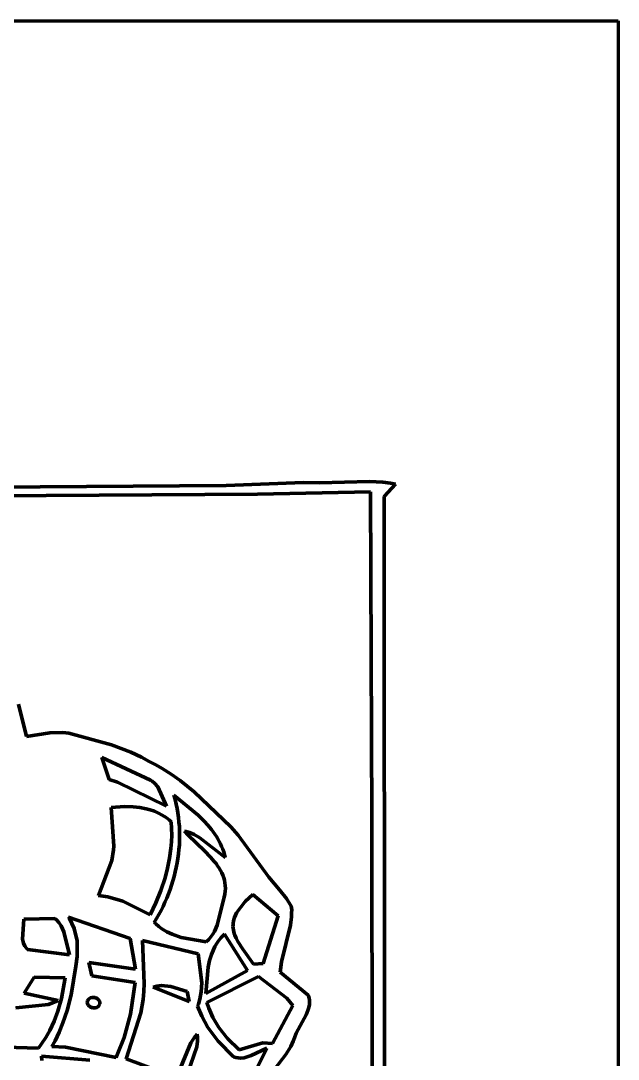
# Model space of a CAD drawing. Header units: millimetres. Extents: x 0 to 12.5, y 0 to 14.6.
# Drawn here: x 10.637 to 12.5, y 11.36 to 14.597 of the extents above; entities that cross this region are included whole.
import ezdxf

# ---------------------------------------------------------------- set-up
doc = ezdxf.new("R2010")
doc.units = ezdxf.units.MM
doc.layers.add('color#131313ff', color=7, linetype='CONTINUOUS', lineweight=100)
doc.layers.add('color#fcfcfcff', color=7, linetype='CONTINUOUS', lineweight=100)

msp = doc.modelspace()

# ---------------------------------------------------------------- linework, layer by layer
at = {"layer": 'color#131313ff'}
for p, q in [((10.3195, 13.1424), (11.2778, 13.1487)), ((11.2778, 13.1487), (11.5185, 13.1577)), ((11.5185, 13.1577), (11.5687, 13.1573)), ((11.5687, 13.1573), (11.7247, 13.1616)), ((11.7247, 13.1616), (11.7656, 13.1593)), ((11.7656, 13.1593), (11.7899, 13.1558)), ((11.806, 13.1524), (11.7698, 13.1149)), ((11.7899, 13.1558), (11.806, 13.1524)), ((11.375, 13.1215), (10.3611, 13.1148)), ((11.7279, 13.1292), (11.375, 13.1215)), ((11.7319, 12.1112), (11.7279, 13.1292)), ((11.7698, 13.1149), (11.7721, 9.5)), ((10.6304, 12.4666), (10.6556, 12.3659)), ((10.6556, 12.3659), (10.7278, 12.3776)), ((10.7278, 12.3776), (10.7687, 12.3793)), ((10.7687, 12.3793), (10.7869, 12.3765)), ((10.7869, 12.3765), (10.9203, 12.3406)), ((10.9203, 12.3406), (10.9804, 12.3179)), ((10.89, 12.301), (10.9133, 12.2325)), ((11.0419, 12.2303), (10.89, 12.301)), ((10.9804, 12.3179), (11.0137, 12.302)), ((11.0137, 12.302), (11.0379, 12.2885)), ((11.0379, 12.2885), (11.058, 12.278)), ((11.058, 12.278), (11.0777, 12.2667)), ((11.0777, 12.2667), (11.1062, 12.2485)), ((11.1062, 12.2485), (11.1338, 12.229)), ((10.9133, 12.2325), (10.9393, 12.2243)), ((10.9393, 12.2243), (11.0914, 12.1495)), ((11.0469, 12.2269), (11.0419, 12.2303)), ((11.0544, 12.2212), (11.0469, 12.2269)), ((11.0645, 12.2096), (11.0544, 12.2212)), ((11.0914, 12.1495), (11.0645, 12.2096)), ((11.1338, 12.229), (11.1779, 12.1938)), ((11.1145, 12.1836), (11.1183, 12.1698)), ((11.1899, 12.1215), (11.1145, 12.1836)), ((11.1779, 12.1938), (11.2922, 12.0843)), ((10.9603, 12.1481), (10.9191, 12.145)), ((10.9191, 12.145), (10.9272, 12.024)), ((10.9878, 12.1474), (10.9603, 12.1481)), ((11.0082, 12.1452), (10.9878, 12.1474)), ((11.0282, 12.1413), (11.0082, 12.1452)), ((11.0412, 12.1377), (11.0282, 12.1413)), ((11.1183, 12.1698), (11.1217, 12.1559)), ((11.1217, 12.1559), (11.1247, 12.1419)), ((11.1247, 12.1419), (11.1271, 12.1279)), ((11.054, 12.1332), (11.0412, 12.1377)), ((11.0664, 12.1278), (11.054, 12.1332)), ((11.0784, 12.1214), (11.0664, 12.1278)), ((11.0901, 12.114), (11.0784, 12.1214)), ((11.1012, 12.1055), (11.0901, 12.114)), ((11.1271, 12.1279), (11.1291, 12.1138)), ((11.1291, 12.1138), (11.1306, 12.0996)), ((11.209, 12.1028), (11.1899, 12.1215)), ((11.7331, 10.9305), (11.7319, 12.1112)), ((11.1066, 12.1008), (11.1012, 12.1055)), ((11.1077, 12.0799), (11.1066, 12.1008)), ((11.1079, 12.059), (11.1077, 12.0799)), ((11.1306, 12.0996), (11.1317, 12.0855)), ((11.1317, 12.0855), (11.1324, 12.0713)), ((11.2209, 12.0898), (11.209, 12.1028)), ((11.2321, 12.0762), (11.2209, 12.0898)), ((11.2424, 12.062), (11.2321, 12.0762)), ((11.2922, 12.0843), (11.3152, 12.059)), ((11.107, 12.0382), (11.1079, 12.059)), ((11.1323, 12.0428), (11.1317, 12.0286)), ((11.1326, 12.057), (11.1323, 12.0428)), ((11.1324, 12.0713), (11.1326, 12.057)), ((11.1592, 12.0593), (11.1481, 12.0717)), ((11.1481, 12.0717), (11.1533, 12.0704)), ((11.1533, 12.0704), (11.1634, 12.0671)), ((11.2102, 12.0098), (11.1592, 12.0593)), ((11.1634, 12.0671), (11.1777, 12.0608)), ((11.1777, 12.0608), (11.1956, 12.0502)), ((11.1956, 12.0502), (11.2748, 11.9892)), ((11.2472, 12.0546), (11.2424, 12.062)), ((11.2517, 12.0471), (11.2472, 12.0546)), ((11.256, 12.0394), (11.2517, 12.0471)), ((11.3152, 12.059), (11.4108, 11.9277)), ((10.9267, 12.0128), (10.9216, 11.9798)), ((10.9272, 12.024), (10.9267, 12.0128)), ((11.101, 11.9867), (11.1053, 12.0175)), ((11.1053, 12.0175), (11.107, 12.0382)), ((11.1306, 12.0145), (11.1291, 12.0003)), ((11.1317, 12.0286), (11.1306, 12.0145)), ((11.229, 11.9906), (11.2102, 12.0098)), ((11.2599, 12.0316), (11.256, 12.0394)), ((11.2636, 12.0235), (11.2599, 12.0316)), ((11.2669, 12.0152), (11.2636, 12.0235)), ((11.2699, 12.0068), (11.2669, 12.0152)), ((10.9216, 11.9798), (10.8792, 11.8707)), ((11.0949, 11.9562), (11.101, 11.9867)), ((11.1272, 11.9862), (11.1249, 11.9721)), ((11.1291, 12.0003), (11.1272, 11.9862)), ((11.2406, 11.9772), (11.229, 11.9906)), ((11.246, 11.9704), (11.2406, 11.9772)), ((11.2726, 11.9981), (11.2699, 12.0068)), ((11.2748, 11.9892), (11.2726, 11.9981)), ((11.0871, 11.9261), (11.0949, 11.9562)), ((11.119, 11.9442), (11.1156, 11.9304)), ((11.1221, 11.9582), (11.119, 11.9442)), ((11.1249, 11.9721), (11.1221, 11.9582)), ((11.251, 11.9634), (11.246, 11.9704)), ((11.2557, 11.9563), (11.251, 11.9634)), ((11.26, 11.949), (11.2557, 11.9563)), ((11.2638, 11.9416), (11.26, 11.949)), ((11.0742, 11.8865), (11.0871, 11.9261)), ((11.1117, 11.9167), (11.1075, 11.903)), ((11.1156, 11.9304), (11.1117, 11.9167)), ((11.2671, 11.9339), (11.2638, 11.9416)), ((11.27, 11.9261), (11.2671, 11.9339)), ((11.2722, 11.9181), (11.27, 11.9261)), ((11.2738, 11.9099), (11.2722, 11.9181)), ((11.4108, 11.9277), (11.4435, 11.8881)), ((11.0587, 11.8478), (11.0742, 11.8865)), ((11.1028, 11.8895), (11.0979, 11.8761)), ((11.1075, 11.903), (11.1028, 11.8895)), ((11.2735, 11.8746), (11.2747, 11.8838)), ((11.2748, 11.9014), (11.2738, 11.9099)), ((11.2747, 11.8838), (11.2751, 11.8927)), ((11.2751, 11.8927), (11.2748, 11.9014)), ((11.4435, 11.8881), (11.4659, 11.8618)), ((10.8792, 11.8707), (10.9091, 11.8665)), ((10.9091, 11.8665), (10.9552, 11.8534)), ((10.9552, 11.8534), (11.041, 11.8101)), ((11.041, 11.8101), (11.0587, 11.8478)), ((11.0869, 11.8498), (11.0809, 11.8368)), ((11.0926, 11.8629), (11.0869, 11.8498)), ((11.0979, 11.8761), (11.0926, 11.8629)), ((11.2497, 11.7779), (11.2715, 11.8651)), ((11.2715, 11.8651), (11.2735, 11.8746)), ((11.3368, 11.8518), (11.3094, 11.8172)), ((11.3603, 11.8734), (11.3368, 11.8518)), ((11.4393, 11.8078), (11.3603, 11.8734)), ((11.4659, 11.8618), (11.4798, 11.8372)), ((11.0745, 11.8241), (11.0679, 11.8115)), ((11.0809, 11.8368), (11.0745, 11.8241)), ((11.3094, 11.8172), (11.304, 11.802)), ((11.4798, 11.8372), (11.482, 11.8261)), ((11.4818, 11.8172), (11.4813, 11.8041)), ((11.482, 11.8261), (11.4818, 11.8172)), ((10.6467, 11.7966), (10.6431, 11.735)), ((10.7435, 11.7994), (10.6467, 11.7966)), ((10.75, 11.7934), (10.7435, 11.7994)), ((10.7557, 11.787), (10.75, 11.7934)), ((10.7629, 11.7765), (10.7557, 11.787)), ((10.7866, 11.8031), (10.7889, 11.7994)), ((10.9787, 11.7364), (10.7866, 11.8031)), ((10.7889, 11.7994), (10.804, 11.7676)), ((11.0609, 11.7991), (11.0535, 11.7869)), ((11.0535, 11.7869), (11.058, 11.7825)), ((11.058, 11.7825), (11.0673, 11.7744)), ((11.0679, 11.8115), (11.0609, 11.7991)), ((11.2995, 11.7848), (11.299, 11.7793)), ((11.3005, 11.7904), (11.2995, 11.7848)), ((11.302, 11.7962), (11.3005, 11.7904)), ((11.304, 11.802), (11.302, 11.7962)), ((11.3935, 11.6585), (11.4393, 11.8078)), ((11.4813, 11.8041), (11.4782, 11.7783)), ((10.7718, 11.7572), (10.7629, 11.7765)), ((10.7894, 11.686), (10.7718, 11.7572)), ((10.804, 11.7676), (10.8128, 11.7295)), ((11.0673, 11.7744), (11.0771, 11.7672)), ((11.0771, 11.7672), (11.0925, 11.7578)), ((11.0925, 11.7578), (11.1088, 11.7501)), ((11.1088, 11.7501), (11.1374, 11.7402)), ((11.23, 11.7416), (11.2359, 11.75)), ((11.2359, 11.75), (11.2412, 11.7589)), ((11.2412, 11.7589), (11.2497, 11.7779)), ((11.2721, 11.7504), (11.2669, 11.7453)), ((11.3441, 11.6372), (11.2721, 11.7504)), ((11.299, 11.7793), (11.2989, 11.7738)), ((11.2989, 11.7738), (11.2993, 11.7684)), ((11.2993, 11.7684), (11.3, 11.763)), ((11.3, 11.763), (11.3011, 11.7578)), ((11.3011, 11.7578), (11.3026, 11.7526)), ((11.3026, 11.7526), (11.3043, 11.7474)), ((11.4782, 11.7783), (11.4502, 11.6643)), ((10.6431, 11.735), (10.6459, 11.722)), ((10.6459, 11.722), (10.6499, 11.7129)), ((10.8128, 11.7295), (10.8128, 11.6811)), ((10.9955, 11.6407), (10.9787, 11.7364)), ((11.1902, 11.6885), (11.0173, 11.7307)), ((11.0173, 11.7307), (11.0218, 11.5968)), ((11.1374, 11.7402), (11.2154, 11.7268)), ((11.2154, 11.7268), (11.2231, 11.7339)), ((11.2231, 11.7339), (11.23, 11.7416)), ((11.2495, 11.7235), (11.2426, 11.7118)), ((11.2534, 11.7292), (11.2495, 11.7235)), ((11.2576, 11.7347), (11.2534, 11.7292)), ((11.2621, 11.7401), (11.2576, 11.7347)), ((11.2669, 11.7453), (11.2621, 11.7401)), ((11.3043, 11.7474), (11.3087, 11.7373)), ((11.3087, 11.7373), (11.314, 11.7274)), ((11.314, 11.7274), (11.3299, 11.7033)), ((10.6499, 11.7129), (10.6536, 11.7073)), ((10.6536, 11.7073), (10.6582, 11.702)), ((10.6582, 11.702), (10.7894, 11.686)), ((11.2019, 11.5983), (11.1902, 11.6885)), ((11.2317, 11.6871), (11.2258, 11.6677)), ((11.2367, 11.6997), (11.2317, 11.6871)), ((11.2426, 11.7118), (11.2367, 11.6997)), ((11.3299, 11.7033), (11.3627, 11.6569)), ((10.8128, 11.6811), (10.8094, 11.6509)), ((10.8588, 11.62), (10.8498, 11.6622)), ((10.8498, 11.6622), (10.9955, 11.6407)), ((11.2258, 11.6677), (11.2215, 11.6477)), ((11.3627, 11.6569), (11.3935, 11.6585)), ((11.4502, 11.6643), (11.4457, 11.632)), ((10.8094, 11.6509), (10.7943, 11.5609)), ((11.2215, 11.6477), (11.2147, 11.5651)), ((11.2147, 11.5651), (11.3441, 11.6372)), ((11.4457, 11.632), (11.5333, 11.5602)), ((10.6786, 11.6166), (10.6474, 11.5664)), ((10.7754, 11.614), (10.6786, 11.6166)), ((10.764, 11.5493), (10.7754, 11.614)), ((10.994, 11.5995), (10.8588, 11.62)), ((10.9794, 11.5004), (10.994, 11.5995)), ((11.0218, 11.5968), (11.0212, 11.5716)), ((11.0502, 11.5851), (11.0614, 11.5883)), ((11.0614, 11.5883), (11.0762, 11.59)), ((11.0762, 11.59), (11.1054, 11.587)), ((11.2002, 11.5701), (11.2019, 11.5983)), ((11.3784, 11.6186), (11.2173, 11.5375)), ((11.4673, 11.551), (11.3784, 11.6186)), ((10.6474, 11.5664), (10.754, 11.5434)), ((10.7943, 11.5609), (10.7816, 11.5118)), ((11.0212, 11.5716), (11.0188, 11.5466)), ((11.1621, 11.5406), (11.0502, 11.5851)), ((11.1054, 11.587), (11.1556, 11.5714)), ((11.1556, 11.5714), (11.1621, 11.5406)), ((11.196, 11.5479), (11.2002, 11.5701)), ((11.5333, 11.5602), (11.535, 11.5551)), ((10.7234, 11.5315), (10.622, 11.5203)), ((10.754, 11.5434), (10.7234, 11.5315)), ((10.7529, 11.51), (10.764, 11.5493)), ((10.8445, 11.5374), (10.845, 11.5411)), ((10.8451, 11.5339), (10.8445, 11.5374)), ((10.845, 11.5411), (10.8457, 11.543)), ((10.8476, 11.5292), (10.8451, 11.5339)), ((10.8457, 11.543), (10.8467, 11.5449)), ((10.8467, 11.5449), (10.8481, 11.5469)), ((10.8533, 11.5242), (10.8476, 11.5292)), ((10.8481, 11.5469), (10.851, 11.5497)), ((10.851, 11.5497), (10.8544, 11.5517)), ((10.8608, 11.5211), (10.8533, 11.5242)), ((10.8544, 11.5517), (10.86, 11.5531)), ((10.86, 11.5531), (10.868, 11.5526)), ((10.868, 11.5526), (10.8754, 11.5497)), ((10.8779, 11.5239), (10.8745, 11.5219)), ((10.8754, 11.5497), (10.8811, 11.5448)), ((10.8807, 11.5268), (10.8779, 11.5239)), ((10.8821, 11.5288), (10.8807, 11.5268)), ((10.8811, 11.5448), (10.8836, 11.5401)), ((10.883, 11.5308), (10.8821, 11.5288)), ((10.8837, 11.5328), (10.883, 11.5308)), ((10.8836, 11.5401), (10.8842, 11.5366)), ((10.8842, 11.5366), (10.8837, 11.5328)), ((11.0188, 11.5466), (11.0115, 11.5054)), ((11.1888, 11.5262), (11.1909, 11.5316)), ((11.2015, 11.4951), (11.1888, 11.5262)), ((11.1909, 11.5316), (11.196, 11.5479)), ((11.2173, 11.5375), (11.2233, 11.5195)), ((11.422, 11.4095), (11.4853, 11.5281)), ((11.4853, 11.5281), (11.4673, 11.551)), ((11.535, 11.5551), (11.5362, 11.55)), ((11.537, 11.5306), (11.5354, 11.5212)), ((11.5362, 11.55), (11.537, 11.5451)), ((11.537, 11.5451), (11.5373, 11.5402)), ((11.5373, 11.5353), (11.537, 11.5306)), ((11.5373, 11.5402), (11.5373, 11.5353)), ((10.7415, 11.4794), (10.7529, 11.51)), ((10.7816, 11.5118), (10.7688, 11.4734)), ((10.8688, 11.5205), (10.8608, 11.5211)), ((10.8745, 11.5219), (10.8688, 11.5205)), ((10.9593, 11.4282), (10.9794, 11.5004)), ((11.0115, 11.5054), (10.9657, 11.3614)), ((11.221, 11.4597), (11.2015, 11.4951)), ((11.2233, 11.5195), (11.2358, 11.4909)), ((11.2358, 11.4909), (11.2547, 11.4589)), ((11.5271, 11.4985), (11.4956, 11.4413)), ((11.5327, 11.512), (11.5271, 11.4985)), ((11.5354, 11.5212), (11.5327, 11.512)), ((10.7278, 11.4499), (10.7415, 11.4794)), ((10.7688, 11.4734), (10.7574, 11.4452)), ((11.253, 11.4162), (11.221, 11.4597)), ((11.2547, 11.4589), (11.2815, 11.4248)), ((10.7024, 11.4079), (10.7159, 11.4285)), ((10.7159, 11.4285), (10.7278, 11.4499)), ((10.7574, 11.4452), (10.7443, 11.4178)), ((10.9377, 11.3739), (10.9593, 11.4282)), ((11.1672, 11.4113), (11.1779, 11.4273)), ((11.1779, 11.4273), (11.1876, 11.4383)), ((11.1876, 11.4383), (11.1886, 11.4294)), ((11.1886, 11.4294), (11.1886, 11.4163)), ((11.4905, 11.4276), (11.4865, 11.4163)), ((11.4956, 11.4413), (11.4905, 11.4276)), ((10.5444, 11.3995), (10.6925, 11.3946)), ((10.6925, 11.3946), (10.7024, 11.4079)), ((10.7443, 11.4178), (10.7346, 11.3999)), ((10.7346, 11.3999), (10.7766, 11.3977)), ((10.7766, 11.3977), (10.9342, 11.3663)), ((11.1304, 11.3216), (11.1672, 11.4113)), ((11.1862, 11.3994), (11.1579, 11.3179)), ((11.1886, 11.4163), (11.1862, 11.3994)), ((11.3002, 11.3681), (11.253, 11.4162)), ((11.2815, 11.4248), (11.3177, 11.3901)), ((11.3177, 11.3901), (11.3921, 11.411)), ((11.3413, 11.268), (11.4048, 11.3945)), ((11.4048, 11.3945), (11.3557, 11.3718)), ((11.3921, 11.411), (11.422, 11.4095)), ((11.4791, 11.4001), (11.4639, 11.3749)), ((11.4865, 11.4163), (11.4791, 11.4001)), ((10.7015, 11.3697), (10.7029, 11.3562)), ((10.8525, 11.3572), (10.7015, 11.3697)), ((10.9342, 11.3663), (10.9377, 11.3739)), ((10.9657, 11.3614), (11.08, 11.3192)), ((11.3078, 11.3657), (11.3002, 11.3681)), ((11.3153, 11.3644), (11.3078, 11.3657)), ((11.3228, 11.364), (11.3153, 11.3644)), ((11.3339, 11.3652), (11.3228, 11.364)), ((11.3557, 11.3718), (11.3339, 11.3652)), ((11.4639, 11.3749), (11.3951, 11.2859))]:
    msp.add_line(p, q, dxfattribs=at)
at = {"layer": 'color#fcfcfcff'}
for p, q in [((0, 14.5972), (12.5, 14.5972)), ((12.5, 14.5972), (12.5, 0)), ((11.2778, 13.1487), (10.3195, 13.1424)), ((11.5185, 13.1577), (11.2778, 13.1487)), ((11.5687, 13.1573), (11.5185, 13.1577)), ((11.7247, 13.1616), (11.5687, 13.1573)), ((11.7656, 13.1593), (11.7247, 13.1616)), ((11.7899, 13.1558), (11.7656, 13.1593)), ((11.7698, 13.1149), (11.806, 13.1524)), ((11.806, 13.1524), (11.7899, 13.1558)), ((10.3611, 13.1148), (11.375, 13.1215)), ((11.375, 13.1215), (11.7279, 13.1292)), ((11.7279, 13.1292), (11.7319, 12.1112)), ((11.7721, 9.5), (11.7698, 13.1149)), ((10.6556, 12.3659), (10.6304, 12.4666)), ((10.7278, 12.3776), (10.6556, 12.3659)), ((10.7687, 12.3793), (10.7278, 12.3776)), ((10.7869, 12.3765), (10.7687, 12.3793)), ((10.9203, 12.3406), (10.7869, 12.3765)), ((10.9804, 12.3179), (10.9203, 12.3406)), ((10.89, 12.301), (11.0419, 12.2303)), ((10.9133, 12.2325), (10.89, 12.301)), ((11.0137, 12.302), (10.9804, 12.3179)), ((11.0379, 12.2885), (11.0137, 12.302)), ((11.058, 12.278), (11.0379, 12.2885)), ((11.0777, 12.2667), (11.058, 12.278)), ((11.1062, 12.2485), (11.0777, 12.2667)), ((11.1338, 12.229), (11.1062, 12.2485)), ((10.9393, 12.2243), (10.9133, 12.2325)), ((11.0914, 12.1495), (10.9393, 12.2243)), ((11.0419, 12.2303), (11.0469, 12.2269)), ((11.0469, 12.2269), (11.0544, 12.2212)), ((11.0544, 12.2212), (11.0645, 12.2096)), ((11.0645, 12.2096), (11.0914, 12.1495)), ((11.1779, 12.1938), (11.1338, 12.229)), ((11.1145, 12.1836), (11.1899, 12.1215)), ((11.1183, 12.1698), (11.1145, 12.1836)), ((11.2922, 12.0843), (11.1779, 12.1938)), ((10.9191, 12.145), (10.9603, 12.1481)), ((10.9272, 12.024), (10.9191, 12.145)), ((10.9603, 12.1481), (10.9878, 12.1474)), ((10.9878, 12.1474), (11.0082, 12.1452)), ((11.0082, 12.1452), (11.0282, 12.1413)), ((11.0282, 12.1413), (11.0412, 12.1377)), ((11.1217, 12.1559), (11.1183, 12.1698)), ((11.1247, 12.1419), (11.1217, 12.1559)), ((11.1271, 12.1279), (11.1247, 12.1419)), ((11.0412, 12.1377), (11.054, 12.1332)), ((11.054, 12.1332), (11.0664, 12.1278)), ((11.0664, 12.1278), (11.0784, 12.1214)), ((11.0784, 12.1214), (11.0901, 12.114)), ((11.0901, 12.114), (11.1012, 12.1055)), ((11.1291, 12.1138), (11.1271, 12.1279)), ((11.1306, 12.0996), (11.1291, 12.1138)), ((11.1899, 12.1215), (11.209, 12.1028)), ((11.7319, 12.1112), (11.7331, 10.9305)), ((11.1012, 12.1055), (11.1066, 12.1008)), ((11.1066, 12.1008), (11.1077, 12.0799)), ((11.1077, 12.0799), (11.1079, 12.059)), ((11.1317, 12.0855), (11.1306, 12.0996)), ((11.1324, 12.0713), (11.1317, 12.0855)), ((11.209, 12.1028), (11.2209, 12.0898)), ((11.2209, 12.0898), (11.2321, 12.0762)), ((11.2321, 12.0762), (11.2424, 12.062)), ((11.3152, 12.059), (11.2922, 12.0843)), ((11.1079, 12.059), (11.107, 12.0382)), ((11.1317, 12.0286), (11.1323, 12.0428)), ((11.1323, 12.0428), (11.1326, 12.057)), ((11.1326, 12.057), (11.1324, 12.0713)), ((11.1533, 12.0704), (11.1481, 12.0717)), ((11.1481, 12.0717), (11.1592, 12.0593)), ((11.1634, 12.0671), (11.1533, 12.0704)), ((11.1592, 12.0593), (11.2102, 12.0098)), ((11.1777, 12.0608), (11.1634, 12.0671)), ((11.1956, 12.0502), (11.1777, 12.0608)), ((11.2748, 11.9892), (11.1956, 12.0502)), ((11.2424, 12.062), (11.2472, 12.0546)), ((11.2472, 12.0546), (11.2517, 12.0471)), ((11.2517, 12.0471), (11.256, 12.0394)), ((11.4108, 11.9277), (11.3152, 12.059)), ((10.9216, 11.9798), (10.9267, 12.0128)), ((10.9267, 12.0128), (10.9272, 12.024)), ((11.1053, 12.0175), (11.101, 11.9867)), ((11.107, 12.0382), (11.1053, 12.0175)), ((11.1291, 12.0003), (11.1306, 12.0145)), ((11.1306, 12.0145), (11.1317, 12.0286)), ((11.2102, 12.0098), (11.229, 11.9906)), ((11.256, 12.0394), (11.2599, 12.0316)), ((11.2599, 12.0316), (11.2636, 12.0235)), ((11.2636, 12.0235), (11.2669, 12.0152)), ((11.2669, 12.0152), (11.2699, 12.0068)), ((10.8792, 11.8707), (10.9216, 11.9798)), ((11.101, 11.9867), (11.0949, 11.9562)), ((11.1249, 11.9721), (11.1272, 11.9862)), ((11.1272, 11.9862), (11.1291, 12.0003)), ((11.229, 11.9906), (11.2406, 11.9772)), ((11.2406, 11.9772), (11.246, 11.9704)), ((11.2699, 12.0068), (11.2726, 11.9981)), ((11.2726, 11.9981), (11.2748, 11.9892)), ((11.0949, 11.9562), (11.0871, 11.9261)), ((11.1156, 11.9304), (11.119, 11.9442)), ((11.119, 11.9442), (11.1221, 11.9582)), ((11.1221, 11.9582), (11.1249, 11.9721)), ((11.246, 11.9704), (11.251, 11.9634)), ((11.251, 11.9634), (11.2557, 11.9563)), ((11.2557, 11.9563), (11.26, 11.949)), ((11.26, 11.949), (11.2638, 11.9416)), ((11.0871, 11.9261), (11.0742, 11.8865)), ((11.1075, 11.903), (11.1117, 11.9167)), ((11.1117, 11.9167), (11.1156, 11.9304)), ((11.2638, 11.9416), (11.2671, 11.9339)), ((11.2671, 11.9339), (11.27, 11.9261)), ((11.27, 11.9261), (11.2722, 11.9181)), ((11.2722, 11.9181), (11.2738, 11.9099)), ((11.4435, 11.8881), (11.4108, 11.9277)), ((11.0742, 11.8865), (11.0587, 11.8478)), ((11.0979, 11.8761), (11.1028, 11.8895)), ((11.1028, 11.8895), (11.1075, 11.903)), ((11.2747, 11.8838), (11.2735, 11.8746)), ((11.2738, 11.9099), (11.2748, 11.9014)), ((11.2751, 11.8927), (11.2747, 11.8838)), ((11.2748, 11.9014), (11.2751, 11.8927)), ((11.4659, 11.8618), (11.4435, 11.8881)), ((10.9091, 11.8665), (10.8792, 11.8707)), ((10.9552, 11.8534), (10.9091, 11.8665)), ((11.041, 11.8101), (10.9552, 11.8534)), ((11.0587, 11.8478), (11.041, 11.8101)), ((11.0809, 11.8368), (11.0869, 11.8498)), ((11.0869, 11.8498), (11.0926, 11.8629)), ((11.0926, 11.8629), (11.0979, 11.8761)), ((11.2715, 11.8651), (11.2497, 11.7779)), ((11.2735, 11.8746), (11.2715, 11.8651)), ((11.3094, 11.8172), (11.3368, 11.8518)), ((11.3368, 11.8518), (11.3603, 11.8734)), ((11.3603, 11.8734), (11.4393, 11.8078)), ((11.4798, 11.8372), (11.4659, 11.8618)), ((11.0679, 11.8115), (11.0745, 11.8241)), ((11.0745, 11.8241), (11.0809, 11.8368)), ((11.304, 11.802), (11.3094, 11.8172)), ((11.482, 11.8261), (11.4798, 11.8372)), ((11.4813, 11.8041), (11.4818, 11.8172)), ((11.4818, 11.8172), (11.482, 11.8261)), ((10.6431, 11.735), (10.6467, 11.7966)), ((10.6467, 11.7966), (10.7435, 11.7994)), ((10.7435, 11.7994), (10.75, 11.7934)), ((10.75, 11.7934), (10.7557, 11.787)), ((10.7557, 11.787), (10.7629, 11.7765)), ((10.7866, 11.8031), (10.9787, 11.7364)), ((10.7889, 11.7994), (10.7866, 11.8031)), ((10.804, 11.7676), (10.7889, 11.7994)), ((11.0535, 11.7869), (11.0609, 11.7991)), ((11.058, 11.7825), (11.0535, 11.7869)), ((11.0673, 11.7744), (11.058, 11.7825)), ((11.0609, 11.7991), (11.0679, 11.8115)), ((11.299, 11.7793), (11.2995, 11.7848)), ((11.2995, 11.7848), (11.3005, 11.7904)), ((11.3005, 11.7904), (11.302, 11.7962)), ((11.302, 11.7962), (11.304, 11.802)), ((11.4393, 11.8078), (11.3935, 11.6585)), ((11.4782, 11.7783), (11.4813, 11.8041)), ((10.7629, 11.7765), (10.7718, 11.7572)), ((10.7718, 11.7572), (10.7894, 11.686)), ((10.8128, 11.7295), (10.804, 11.7676)), ((11.0771, 11.7672), (11.0673, 11.7744)), ((11.0925, 11.7578), (11.0771, 11.7672)), ((11.1088, 11.7501), (11.0925, 11.7578)), ((11.1374, 11.7402), (11.1088, 11.7501)), ((11.2359, 11.75), (11.23, 11.7416)), ((11.2412, 11.7589), (11.2359, 11.75)), ((11.2497, 11.7779), (11.2412, 11.7589)), ((11.2669, 11.7453), (11.2721, 11.7504)), ((11.2721, 11.7504), (11.3441, 11.6372)), ((11.2989, 11.7738), (11.299, 11.7793)), ((11.2993, 11.7684), (11.2989, 11.7738)), ((11.3, 11.763), (11.2993, 11.7684)), ((11.3011, 11.7578), (11.3, 11.763)), ((11.3026, 11.7526), (11.3011, 11.7578)), ((11.3043, 11.7474), (11.3026, 11.7526)), ((11.4502, 11.6643), (11.4782, 11.7783)), ((10.6459, 11.722), (10.6431, 11.735)), ((10.6499, 11.7129), (10.6459, 11.722)), ((10.8128, 11.6811), (10.8128, 11.7295)), ((10.9787, 11.7364), (10.9955, 11.6407)), ((11.0218, 11.5968), (11.0173, 11.7307)), ((11.0173, 11.7307), (11.1902, 11.6885)), ((11.2154, 11.7268), (11.1374, 11.7402)), ((11.2231, 11.7339), (11.2154, 11.7268)), ((11.23, 11.7416), (11.2231, 11.7339)), ((11.2426, 11.7118), (11.2495, 11.7235)), ((11.2495, 11.7235), (11.2534, 11.7292)), ((11.2534, 11.7292), (11.2576, 11.7347)), ((11.2576, 11.7347), (11.2621, 11.7401)), ((11.2621, 11.7401), (11.2669, 11.7453)), ((11.3087, 11.7373), (11.3043, 11.7474)), ((11.314, 11.7274), (11.3087, 11.7373)), ((11.3299, 11.7033), (11.314, 11.7274)), ((10.6536, 11.7073), (10.6499, 11.7129)), ((10.6582, 11.702), (10.6536, 11.7073)), ((10.7894, 11.686), (10.6582, 11.702)), ((11.1902, 11.6885), (11.2019, 11.5983)), ((11.2258, 11.6677), (11.2317, 11.6871)), ((11.2317, 11.6871), (11.2367, 11.6997)), ((11.2367, 11.6997), (11.2426, 11.7118)), ((11.3627, 11.6569), (11.3299, 11.7033)), ((10.8094, 11.6509), (10.8128, 11.6811)), ((10.9955, 11.6407), (10.8498, 11.6622)), ((10.8498, 11.6622), (10.8588, 11.62)), ((11.2215, 11.6477), (11.2258, 11.6677)), ((11.3935, 11.6585), (11.3627, 11.6569)), ((11.4457, 11.632), (11.4502, 11.6643)), ((10.7943, 11.5609), (10.8094, 11.6509)), ((11.2147, 11.5651), (11.2215, 11.6477)), ((11.3441, 11.6372), (11.2147, 11.5651)), ((11.5333, 11.5602), (11.4457, 11.632)), ((10.6474, 11.5664), (10.6786, 11.6166)), ((10.6786, 11.6166), (10.7754, 11.614)), ((10.7754, 11.614), (10.764, 11.5493)), ((10.8588, 11.62), (10.994, 11.5995)), ((10.994, 11.5995), (10.9794, 11.5004)), ((11.0212, 11.5716), (11.0218, 11.5968)), ((11.0614, 11.5883), (11.0502, 11.5851)), ((11.0762, 11.59), (11.0614, 11.5883)), ((11.1054, 11.587), (11.0762, 11.59)), ((11.2019, 11.5983), (11.2002, 11.5701)), ((11.2173, 11.5375), (11.3784, 11.6186)), ((11.3784, 11.6186), (11.4673, 11.551)), ((10.754, 11.5434), (10.6474, 11.5664)), ((10.7816, 11.5118), (10.7943, 11.5609)), ((11.0188, 11.5466), (11.0212, 11.5716)), ((11.0502, 11.5851), (11.1621, 11.5406)), ((11.1556, 11.5714), (11.1054, 11.587)), ((11.1621, 11.5406), (11.1556, 11.5714)), ((11.2002, 11.5701), (11.196, 11.5479)), ((11.535, 11.5551), (11.5333, 11.5602)), ((10.622, 11.5203), (10.7234, 11.5315)), ((10.7234, 11.5315), (10.754, 11.5434)), ((10.764, 11.5493), (10.7529, 11.51)), ((10.845, 11.5411), (10.8445, 11.5374)), ((10.8445, 11.5374), (10.8451, 11.5339)), ((10.8457, 11.543), (10.845, 11.5411)), ((10.8451, 11.5339), (10.8476, 11.5292)), ((10.8467, 11.5449), (10.8457, 11.543)), ((10.8481, 11.5469), (10.8467, 11.5449)), ((10.8476, 11.5292), (10.8533, 11.5242)), ((10.851, 11.5497), (10.8481, 11.5469)), ((10.8544, 11.5517), (10.851, 11.5497)), ((10.8533, 11.5242), (10.8608, 11.5211)), ((10.86, 11.5531), (10.8544, 11.5517)), ((10.868, 11.5526), (10.86, 11.5531)), ((10.8754, 11.5497), (10.868, 11.5526)), ((10.8745, 11.5219), (10.8779, 11.5239)), ((10.8811, 11.5448), (10.8754, 11.5497)), ((10.8779, 11.5239), (10.8807, 11.5268)), ((10.8807, 11.5268), (10.8821, 11.5288)), ((10.8836, 11.5401), (10.8811, 11.5448)), ((10.8821, 11.5288), (10.883, 11.5308)), ((10.883, 11.5308), (10.8837, 11.5328)), ((10.8842, 11.5366), (10.8836, 11.5401)), ((10.8837, 11.5328), (10.8842, 11.5366)), ((11.0115, 11.5054), (11.0188, 11.5466)), ((11.1909, 11.5316), (11.1888, 11.5262)), ((11.1888, 11.5262), (11.2015, 11.4951)), ((11.196, 11.5479), (11.1909, 11.5316)), ((11.2233, 11.5195), (11.2173, 11.5375)), ((11.4853, 11.5281), (11.422, 11.4095)), ((11.4673, 11.551), (11.4853, 11.5281)), ((11.5362, 11.55), (11.535, 11.5551)), ((11.5354, 11.5212), (11.537, 11.5306)), ((11.537, 11.5451), (11.5362, 11.55)), ((11.5373, 11.5402), (11.537, 11.5451)), ((11.537, 11.5306), (11.5373, 11.5353)), ((11.5373, 11.5353), (11.5373, 11.5402)), ((10.7529, 11.51), (10.7415, 11.4794)), ((10.7688, 11.4734), (10.7816, 11.5118)), ((10.8608, 11.5211), (10.8688, 11.5205)), ((10.8688, 11.5205), (10.8745, 11.5219)), ((10.9794, 11.5004), (10.9593, 11.4282)), ((10.9657, 11.3614), (11.0115, 11.5054)), ((11.2015, 11.4951), (11.221, 11.4597)), ((11.2358, 11.4909), (11.2233, 11.5195)), ((11.2547, 11.4589), (11.2358, 11.4909)), ((11.4956, 11.4413), (11.5271, 11.4985)), ((11.5271, 11.4985), (11.5327, 11.512)), ((11.5327, 11.512), (11.5354, 11.5212)), ((10.7415, 11.4794), (10.7278, 11.4499)), ((10.7574, 11.4452), (10.7688, 11.4734)), ((11.221, 11.4597), (11.253, 11.4162)), ((11.2815, 11.4248), (11.2547, 11.4589)), ((10.7159, 11.4285), (10.7024, 11.4079)), ((10.7278, 11.4499), (10.7159, 11.4285)), ((10.7443, 11.4178), (10.7574, 11.4452)), ((10.9593, 11.4282), (10.9377, 11.3739)), ((11.1779, 11.4273), (11.1672, 11.4113)), ((11.1876, 11.4383), (11.1779, 11.4273)), ((11.1886, 11.4294), (11.1876, 11.4383)), ((11.1886, 11.4163), (11.1886, 11.4294)), ((11.4865, 11.4163), (11.4905, 11.4276)), ((11.4905, 11.4276), (11.4956, 11.4413)), ((10.6925, 11.3946), (10.5444, 11.3995)), ((10.7024, 11.4079), (10.6925, 11.3946)), ((10.7346, 11.3999), (10.7443, 11.4178)), ((10.7766, 11.3977), (10.7346, 11.3999)), ((10.9342, 11.3663), (10.7766, 11.3977)), ((11.1672, 11.4113), (11.1304, 11.3216)), ((11.1579, 11.3179), (11.1862, 11.3994)), ((11.1862, 11.3994), (11.1886, 11.4163)), ((11.253, 11.4162), (11.3002, 11.3681)), ((11.3177, 11.3901), (11.2815, 11.4248)), ((11.3921, 11.411), (11.3177, 11.3901)), ((11.4048, 11.3945), (11.3413, 11.268)), ((11.3557, 11.3718), (11.4048, 11.3945)), ((11.422, 11.4095), (11.3921, 11.411)), ((11.4639, 11.3749), (11.4791, 11.4001)), ((11.4791, 11.4001), (11.4865, 11.4163)), ((10.7015, 11.3697), (10.8525, 11.3572)), ((10.7029, 11.3562), (10.7015, 11.3697)), ((10.9377, 11.3739), (10.9342, 11.3663)), ((11.08, 11.3192), (10.9657, 11.3614)), ((11.3002, 11.3681), (11.3078, 11.3657)), ((11.3078, 11.3657), (11.3153, 11.3644)), ((11.3153, 11.3644), (11.3228, 11.364)), ((11.3228, 11.364), (11.3339, 11.3652)), ((11.3339, 11.3652), (11.3557, 11.3718)), ((11.3951, 11.2859), (11.4639, 11.3749))]:
    msp.add_line(p, q, dxfattribs=at)

doc.saveas('drawing.dxf')
